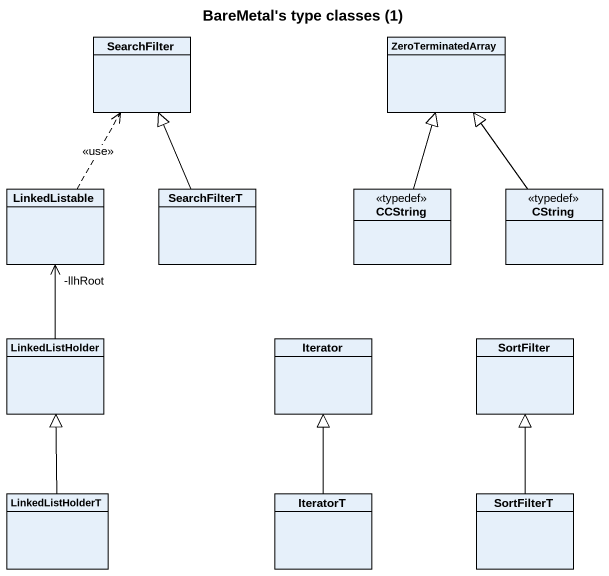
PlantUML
@startuml
title BareMetal's type classes (1)
hide circle
hide empty members
class SearchFilter
class ZeroTerminatedArray
class LinkedListable
class SearchFilterT
class CCString <<typedef>>
class CString <<typedef>>
class LinkedListHolder
class Iterator
class SortFilter
class LinkedListHolderT
class IteratorT
class SortFilterT
LinkedListable .up.> SearchFilter : <<use>>
SearchFilterT -up-|> SearchFilter
CCString -up-|> ZeroTerminatedArray
CString -up-|> ZeroTerminatedArray
LinkedListHolder -up-> "-llhRoot" LinkedListable
LinkedListHolderT -up-|> LinkedListHolder
IteratorT -up-|> Iterator
SortFilterT -up-|> SortFilter
@enduml
